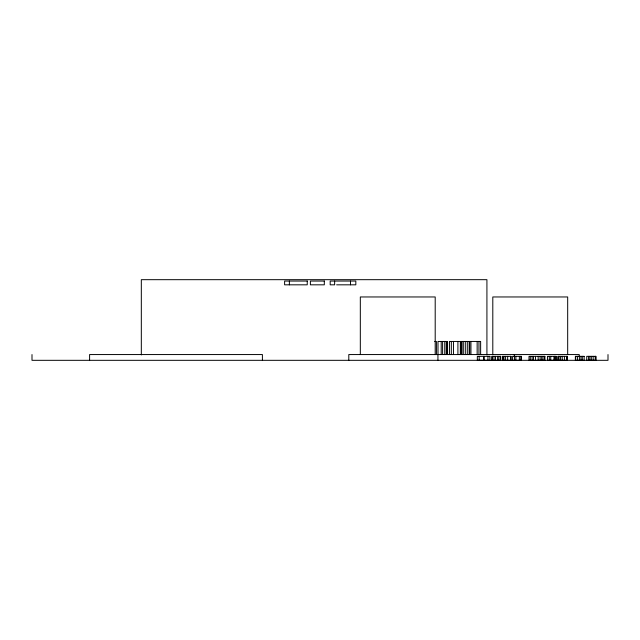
<?xml version="1.0" encoding="UTF-8"?>
<svg xmlns="http://www.w3.org/2000/svg" width="640" height="640" viewBox="0 0 640 640"><rect width="100%" height="100%" fill="white"/><g stroke="black" fill="none" stroke-linecap="round" stroke-linejoin="round"><path stroke-width="0.96" d="M336.616 284.824L355.824 284.824L355.824 281.056L330.184 281.056L330.184 284.824L334.64 284.824L334.64 281.056M434.648 341.448L436.424 341.448L436.424 354.56M460.8 341.448L480.632 341.448L480.632 354.56M595.952 360.296L586.728 360.296L586.728 356.344L595.952 356.344L595.872 360.296M608 354.56L608 360.32L32 360.32L32 354.56M595.688 356.344L595.688 360.296M595.208 356.344L595.208 360.296M593.152 356.344L593.152 360.296M591.312 356.344L591.312 360.296M589.864 356.344L589.864 360.296M588.576 356.344L588.576 360.296M582.288 356.344L582.288 360.296M580.96 356.344L580.96 360.296M579.376 356.344L579.376 360.296M579.2 356.48L579.2 354.56L348.8 354.56L348.8 360.32M577.424 356.344L577.424 360.296M575.648 356.344L575.648 360.296M567.68 354.56L567.68 296.96L492.8 296.96L492.8 354.56M567.096 356.344L567.096 360.296M566.48 356.344L566.48 360.296M564.408 356.344L564.408 360.296M562.216 356.344L562.216 360.296M560.568 356.344L560.568 360.296M559 356.344L559 360.296M558.328 356.344L558.224 360.296M555.88 356.344L555.88 360.296M554.256 356.344L554.256 360.296M554.184 356.344L554.184 360.296M550.744 356.344L550.744 360.296M549.312 356.344L549.312 360.296M544.568 356.344L544.568 360.296M543.024 356.344L543.024 360.296M541.696 356.344L541.696 360.296M540.112 356.344L540.112 360.296M538.16 356.344L538.16 360.296M535.512 356.344L535.512 360.296M533.464 356.344L533.464 360.296M532.12 356.344L532.12 360.296M530.312 356.344L530.256 360.296M521.016 356.344L521.016 360.296M519.392 356.344L519.32 360.296M515.88 356.344L515.88 360.296M514.448 356.344L514.448 360.296M514.312 354.56L514.312 356.48M510.808 356.344L510.808 360.296M507.672 356.344L507.672 360.296M505.592 356.344L505.592 360.296M503.968 356.344L503.968 360.296M502.912 356.344L502.912 360.296M502.64 356.344L502.64 360.296M500.408 356.344L500.408 360.296M498.856 356.344L498.856 360.296M497.632 356.344L497.632 360.296M495.52 356.344L495.52 360.296M494 356.344L494 360.296M492.432 356.344L492.432 360.296M492.216 356.344L492.216 360.296M487.944 356.344L487.944 360.296M486.92 354.92L486.92 279.68L141.32 279.68L141.32 354.92M484.128 356.344L484.128 360.296M483.656 356.344L483.656 360.296M479.152 356.344L479.152 360.296M478.96 341.448L478.96 354.56M477.152 341.448L477.152 354.56M470.944 341.448L470.944 354.56M469.712 341.448L469.712 354.56M469.504 341.448L469.504 354.56M469.168 341.448L469.168 354.56M467.288 341.448L467.288 354.56M465.296 341.448L465.296 354.56M463.28 341.448L463.28 354.56M461.888 341.448L461.888 354.56M461.072 341.448L461.08 354.56M460.872 341.448L460.8 354.56M460.328 354.56L460.328 341.448L449.456 341.448L449.456 354.56M457.912 341.448L457.912 354.56M453.456 341.448L453.456 354.56M451.328 341.448L451.328 354.56M447.552 354.56L447.552 341.448L438 341.448L438 354.56M447.216 341.448L447.216 354.56M446.28 341.448L446.28 354.56M444.744 341.448L444.744 354.56M442.608 341.448L442.608 354.56M441.2 341.448L441.2 354.56M437.936 354.56L437.936 360.32M435.2 354.56L435.2 296.96L360.32 296.96L360.32 354.56M350.48 281.056L350.48 284.824M289.376 281.056L289.376 284.824M262.4 360.32L262.4 354.56L89.6 354.56L89.6 360.32M307.24 281.056L284.608 281.056L284.608 284.824L307.24 284.824L307.24 281.056M324.312 281.056L310.392 281.056L310.392 284.824L324.312 284.824L324.312 281.056M489.896 356.344L477.336 356.344L477.336 360.296L489.896 360.296L489.896 356.344M500.704 356.344L491.952 356.344L491.952 360.296L500.704 360.296L500.704 356.344M510.92 356.344L502.544 356.344L502.544 360.296L510.92 360.296L510.92 356.344M521.24 356.344L512.6 356.344L512.6 360.296L521.24 360.296L521.24 356.344M544.864 356.344L529.008 356.344L529.008 360.296L544.864 360.296L544.864 356.344M556.104 356.344L547.464 356.344L547.464 360.296L556.104 360.296L556.104 356.344M567.168 356.344L557.944 356.344L557.944 360.296L567.168 360.296L567.168 356.344M584.128 356.344L575.376 356.344L575.376 360.296L584.128 360.296L584.128 356.344"/></g></svg>
